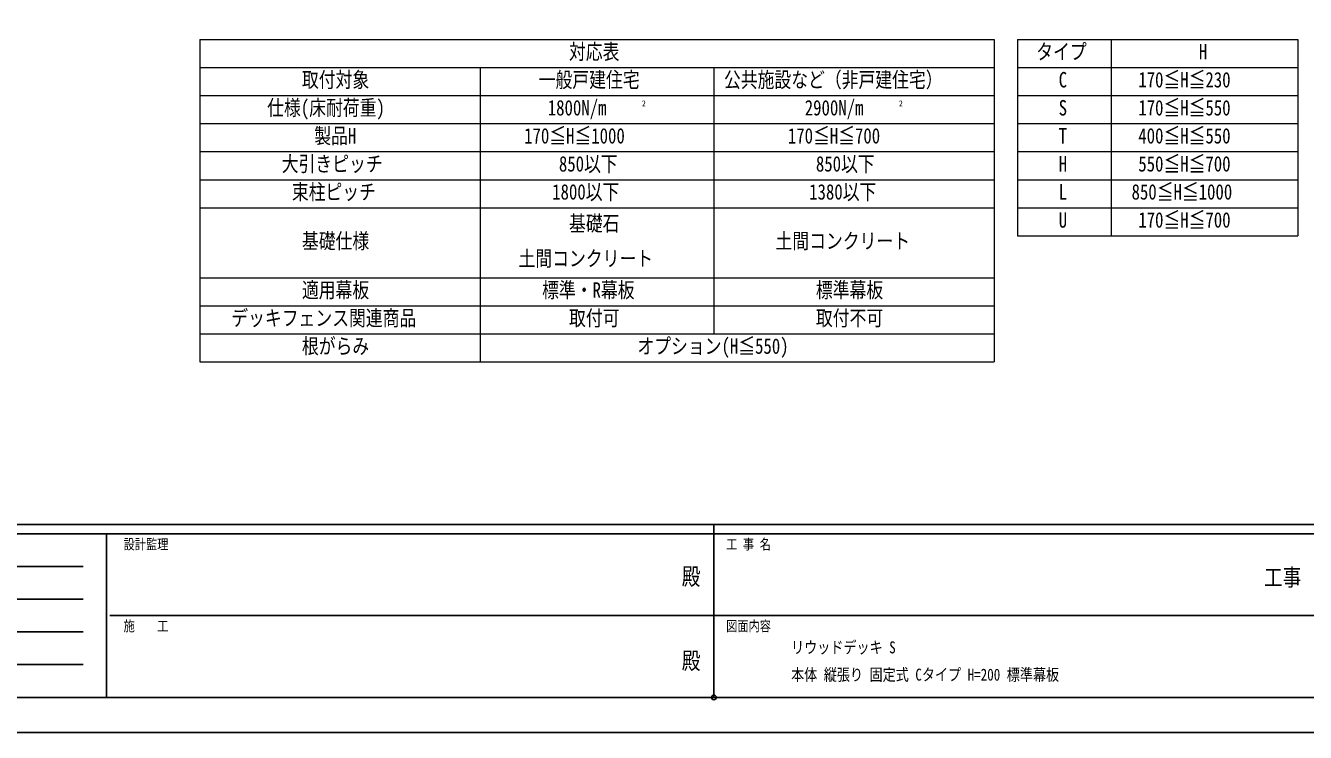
# Model space of a CAD drawing. Units: millimetres, scale not verified. Extents: x -4205 to 4205, y -2970 to 2970.
# Drawn here: x -1478 to 1261, y -2970 to -1457 of the extents above; entities that cross this region are included whole.
import ezdxf
from ezdxf.enums import TextEntityAlignment as Align

# ---------------------------------------------------------------- set-up
doc = ezdxf.new("R2010")
doc.units = ezdxf.units.MM
doc.header["$LTSCALE"] = 20
doc.header["$PDMODE"] = 32
doc.header["$PDSIZE"] = 10
doc.layers.add('0-1_TABLE1', color=7, linetype='Continuous', lineweight=18)
doc.layers.add('0-2_USER1', color=3, linetype='Continuous')
doc.layers.add('0-7_YKK_ZWAK', color=7, linetype='Continuous')
doc.styles.add('ＭＳ ゴシック', font='')
doc.styles.get('ＭＳ ゴシック').set_extended_font_data('MS Gothic')

msp = doc.modelspace()

# ---------------------------------------------------------------- linework, layer by layer
at = {"layer": '0-1_TABLE1'}
for p, q in [((-1105, -1487.18), (595, -1487.18)), ((595, -1487.18), (595, -2177.18)), ((645, -1487.18), (1245, -1487.18)), ((1245, -1487.18), (1245, -1907.18)), ((-1105, -1547.18), (595, -1547.18)), ((-5, -1547.18), (-5, -2117.18)), ((645, -1547.18), (1245, -1547.18)), ((645, -1607.18), (1245, -1607.18)), ((645, -1667.18), (1245, -1667.18)), ((-1105, -1727.18), (595, -1727.18)), ((645, -1727.18), (1245, -1727.18)), ((-1105, -1787.18), (595, -1787.18)), ((645, -1787.18), (1245, -1787.18)), ((-1105, -1847.18), (595, -1847.18)), ((645, -1847.18), (1245, -1847.18)), ((645, -1907.18), (1245, -1907.18)), ((-1105, -1997.18), (595, -1997.18)), ((-1105, -2057.18), (595, -2057.18)), ((-1105, -2117.18), (595, -2117.18)), ((-1105, -2177.18), (595, -2177.18))]:
    msp.add_line(p, q, dxfattribs=at)
for points in [[(-1105, -1487.18), (-1105, -1547.18), (-1105, -1667.18), (-1105, -2177.18)], [(645, -1487.18), (645, -1547.18), (645, -1667.18), (645, -1907.18)], [(845, -1487.18), (845, -1547.18), (845, -1667.18), (845, -1907.18)], [(-505, -1547.18), (-505, -1667.18), (-505, -2177.18)], [(-1105, -1607.18), (-505, -1607.18), (595, -1607.18)], [(-1105, -1667.18), (-505, -1667.18), (595, -1667.18)]]:
    msp.add_lwpolyline(points, dxfattribs=at)
at = {"layer": '0-7_YKK_ZWAK'}
for p, q in [((3895.02, -2525), (-3904.98, -2525)), ((-1304.98, -2545), (-3904.98, -2545)), ((-1304.98, -2545), (-1304.98, -2895)), ((-4.98, -2545), (-1304.98, -2545)), ((-4.98, -2525), (-4.98, -2895)), ((1295.02, -2545), (-4.98, -2545)), ((-3862.48, -2615), (-1354.98, -2615)), ((-3862.48, -2685), (-1354.98, -2685)), ((-1297.48, -2720), (-4.98, -2720)), ((-4.98, -2720), (1295.02, -2720)), ((-3862.48, -2755), (-1354.98, -2755)), ((-3862.48, -2825), (-1354.98, -2825)), ((-3904.98, -2895), (-1304.98, -2895)), ((-1304.98, -2895), (-4.98, -2895)), ((-4.98, -2895), (1295.02, -2895))]:
    msp.add_line(p, q, dxfattribs=at)
msp.add_lwpolyline([(-4205, -2970), (4205, -2970), (4205, 2970), (-4205, 2970)], close=True, dxfattribs=at)
msp.add_point((-4.98, -2895), dxfattribs=at)

# ---------------------------------------------------------------- texts
at = {"layer": '0-1_TABLE1', "style": 'ＭＳ ゴシック', "width": 0.8}
for s, height, p in [('対応表', 32.99, (-315, -1539.68)), ('タイプ', 32.99, (685, -1539.68)), ('H', 32.99, (1033, -1539.68)), ('取付対象', 32.99, (-886.6, -1599.68)), ('一般戸建住宅', 32.99, (-379.8, -1599.68)), ('公共施設など（非戸建住宅）', 32.99, (16.6, -1599.68)), ('C', 32.99, (733, -1599.68)), ('170≦H≦230', 32.99, (903.4, -1599.68)), ('仕様(床耐荷重)', 32.99, (-961, -1659.68)), ('1800N/m', 32.99, (-360.47, -1659.68)), ('2900N/m', 32.99, (189.53, -1659.68)), ('170≦H≦550', 32.99, (903.4, -1659.68)), ('2', 12.83, (-158.87, -1634.27)), ('2', 12.83, (391.13, -1634.27)), ('S', 32.99, (733, -1659.68)), ('製品H', 32.99, (-860.2, -1719.68)), ('170≦H≦1000', 32.99, (-411, -1719.68)), ('170≦H≦700', 32.99, (153.4, -1719.68)), ('T', 32.99, (733, -1719.68)), ('400≦H≦550', 32.99, (903.4, -1719.68)), ('大引きピッチ', 32.99, (-929.8, -1779.68)), ('850以下', 32.99, (-336.6, -1779.68)), ('850以下', 32.99, (213.4, -1779.68)), ('H', 32.99, (733, -1779.68)), ('550≦H≦700', 32.99, (903.4, -1779.68)), ('束柱ピッチ', 32.99, (-908.2, -1839.68)), ('1800以下', 32.99, (-351, -1839.68)), ('1380以下', 32.99, (199, -1839.68)), ('L', 32.99, (733, -1839.68)), ('850≦H≦1000', 32.99, (889, -1839.68)), ('基礎石', 32.99, (-315, -1907.18)), ('U', 32.99, (733, -1899.68)), ('170≦H≦700', 32.99, (903.4, -1899.68)), ('基礎仕様', 32.99, (-886.6, -1944.68)), ('土間コンクリート', 32.99, (127, -1944.68)), ('土間コンクリート', 32.99, (-423, -1982.18)), ('適用幕板', 32.99, (-886.6, -2049.68)), ('標準・R幕板', 32.99, (-372.6, -2049.68)), ('標準幕板', 32.99, (213.4, -2049.68)), ('デッキフェンス関連商品', 32.99, (-1037.8, -2109.68)), ('取付可', 32.99, (-315, -2109.68)), ('取付不可', 32.99, (213.4, -2109.68)), ('根がらみ', 32.99, (-886.6, -2169.68)), ('オプション(H≦550)', 32.99, (-168.6, -2169.68))]:
    msp.add_text(s, height=height, dxfattribs=at).set_placement(p, align=Align.BOTTOM_LEFT)
at = {"layer": '0-2_USER1', "style": 'ＭＳ ゴシック', "width": 0.8}
for s, p in [('リウッドデッキ S', (160.31, -2808.57)), ('本体 縦張り 固定式 Cタイプ H=200 標準幕板', (160.31, -2866.91))]:
    msp.add_text(s, height=25.66, dxfattribs=at).set_placement(p, align=Align.BOTTOM_LEFT)
at = {"layer": '0-7_YKK_ZWAK', "style": 'ＭＳ ゴシック', "width": 0.8}
for s, height, p in [('設計監理', 21.99, (-1268.31, -2585)), ('工 事 名', 21.99, (21.27, -2585)), ('殿', 36.66, (-73.67, -2665.83)), ('工事', 36.66, (1172.33, -2667.46)), ('施\u3000\u3000工', 21.99, (-1268.31, -2760)), ('図面内容', 21.99, (21.27, -2760)), ('殿', 36.66, (-73.67, -2845.83))]:
    msp.add_text(s, height=height, dxfattribs=at).set_placement(p, align=Align.BOTTOM_LEFT)

doc.saveas('drawing.dxf')
